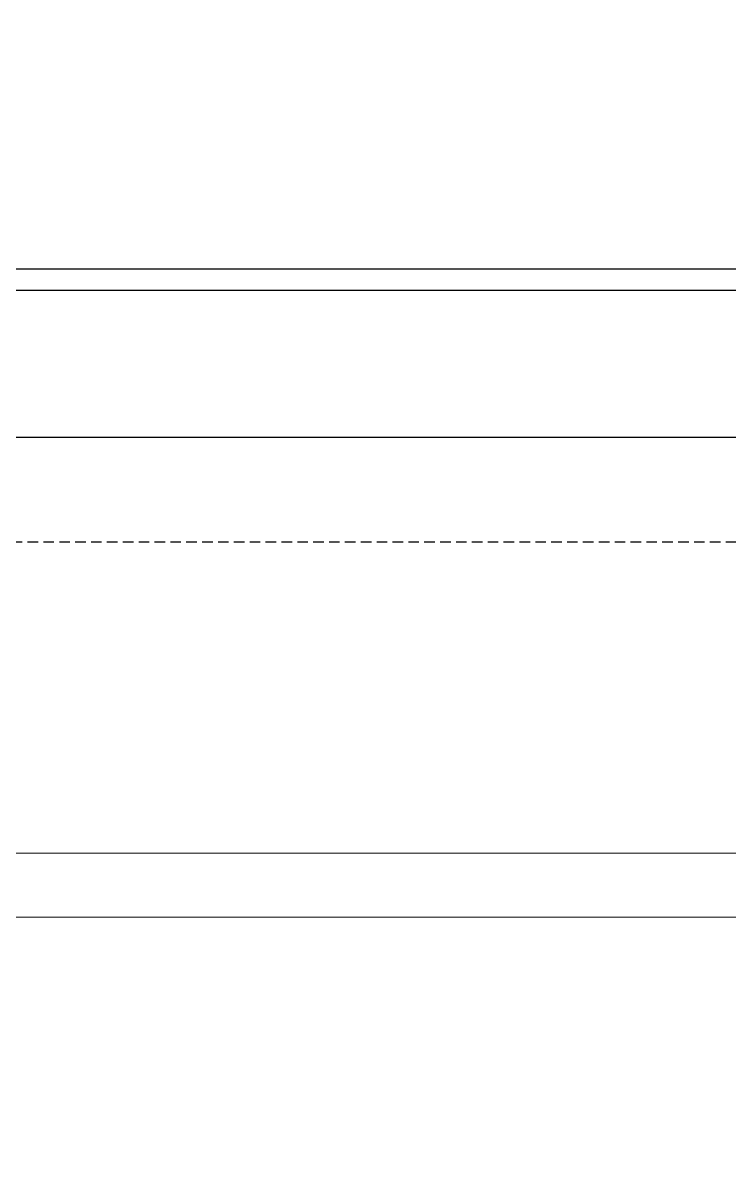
# Model space of a CAD drawing. Header units: millimetres. Extents: x 13515 to 183937, y -33900 to -660.
# Drawn here: x 120535.66 to 120548.82, y -19632.48 to -19611.1 of the extents above; entities that cross this region are included whole.
import ezdxf

# ---------------------------------------------------------------- set-up
doc = ezdxf.new("R2010")
doc.units = ezdxf.units.MM
doc.header["$LTSCALE"] = 100
doc.header["$MEASUREMENT"] = 0
doc.linetypes.add('HIDDEN2', pattern=[0.1875, 0.125, -0.0625])
doc.layers.get('0').update_dxf_attribs({"linetype": 'CONTINUOUS'})
for name, color, linetype in [('ELE7 (0.07)', 8, 'CONTINUOUS'), ('ELE9', 9, 'CONTINUOUS'), ('OVERHEAD DOOR - 1', 4, 'CONTINUOUS'), ('OVERHEAD DOOR - ELE', 9, 'CONTINUOUS'), ('주차-화물', 251, 'CONTINUOUS')]:
    doc.layers.add(name, color=color, linetype=linetype)

# ---------------------------------------------------------------- blocks, each defined once
blk = doc.blocks.new('A$C9dd89177')
at = {"layer": '주차-화물', "ltscale": 0.1}
blk.add_lwpolyline([(0, 0), (11000, 0), (11000, 3250), (0, 3250), (0, 0), (11000, 3250)], dxfattribs=at)
blk = doc.blocks.new('A$C2563bbe5')
at = {"layer": 'ELE7 (0.07)', "ltscale": 0.002}
blk.add_line((875, 252), (3325, 252), dxfattribs=at)
at = {"layer": 'OVERHEAD DOOR - 1', "lineweight": 0}
for p, q in [((829.6, 823), (3370.4, 823)), ((3370.4, 747), (829.6, 747))]:
    blk.add_line(p, q, dxfattribs=at)
at = {"layer": 'OVERHEAD DOOR - ELE', "ltscale": 0.002}
blk.add_line((3325, 52), (875, 52), dxfattribs=at)
blk = doc.blocks.new('FGHJ')
at = {"layer": 'ELE9', "linetype": 'HIDDEN2'}
blk.add_lwpolyline([(37195449.1, 67346.3), (37195449.1, 40346.3), (37042549.1, 40346.3), (37042549.1, 51346.3), (37030449.1, 51346.3), (37030449.1, -38303.7), (37200899.1, -38303.7)], dxfattribs=at)
at = {"layer": 'ELE9', "ltscale": 0.1, "rotation": 270}
blk.add_blockref('A$C9dd89177', (37119624.1, 51646.3), dxfattribs=at)
at = {"layer": 'ELE9', "ltscale": 0.1, "xscale": -1, "rotation": 180}
blk.add_blockref('A$C2563bbe5', (37118999.1, 40723.3), dxfattribs=at)

msp = doc.modelspace()

# ---------------------------------------------------------------- block references
at = {"xscale": 0.01565102769230769, "yscale": 0.01565102769230769, "zscale": 0.01565102769230769}
msp.add_blockref('FGHJ', (-460436.194, -20252.242), dxfattribs=at)

doc.saveas('drawing.dxf')
